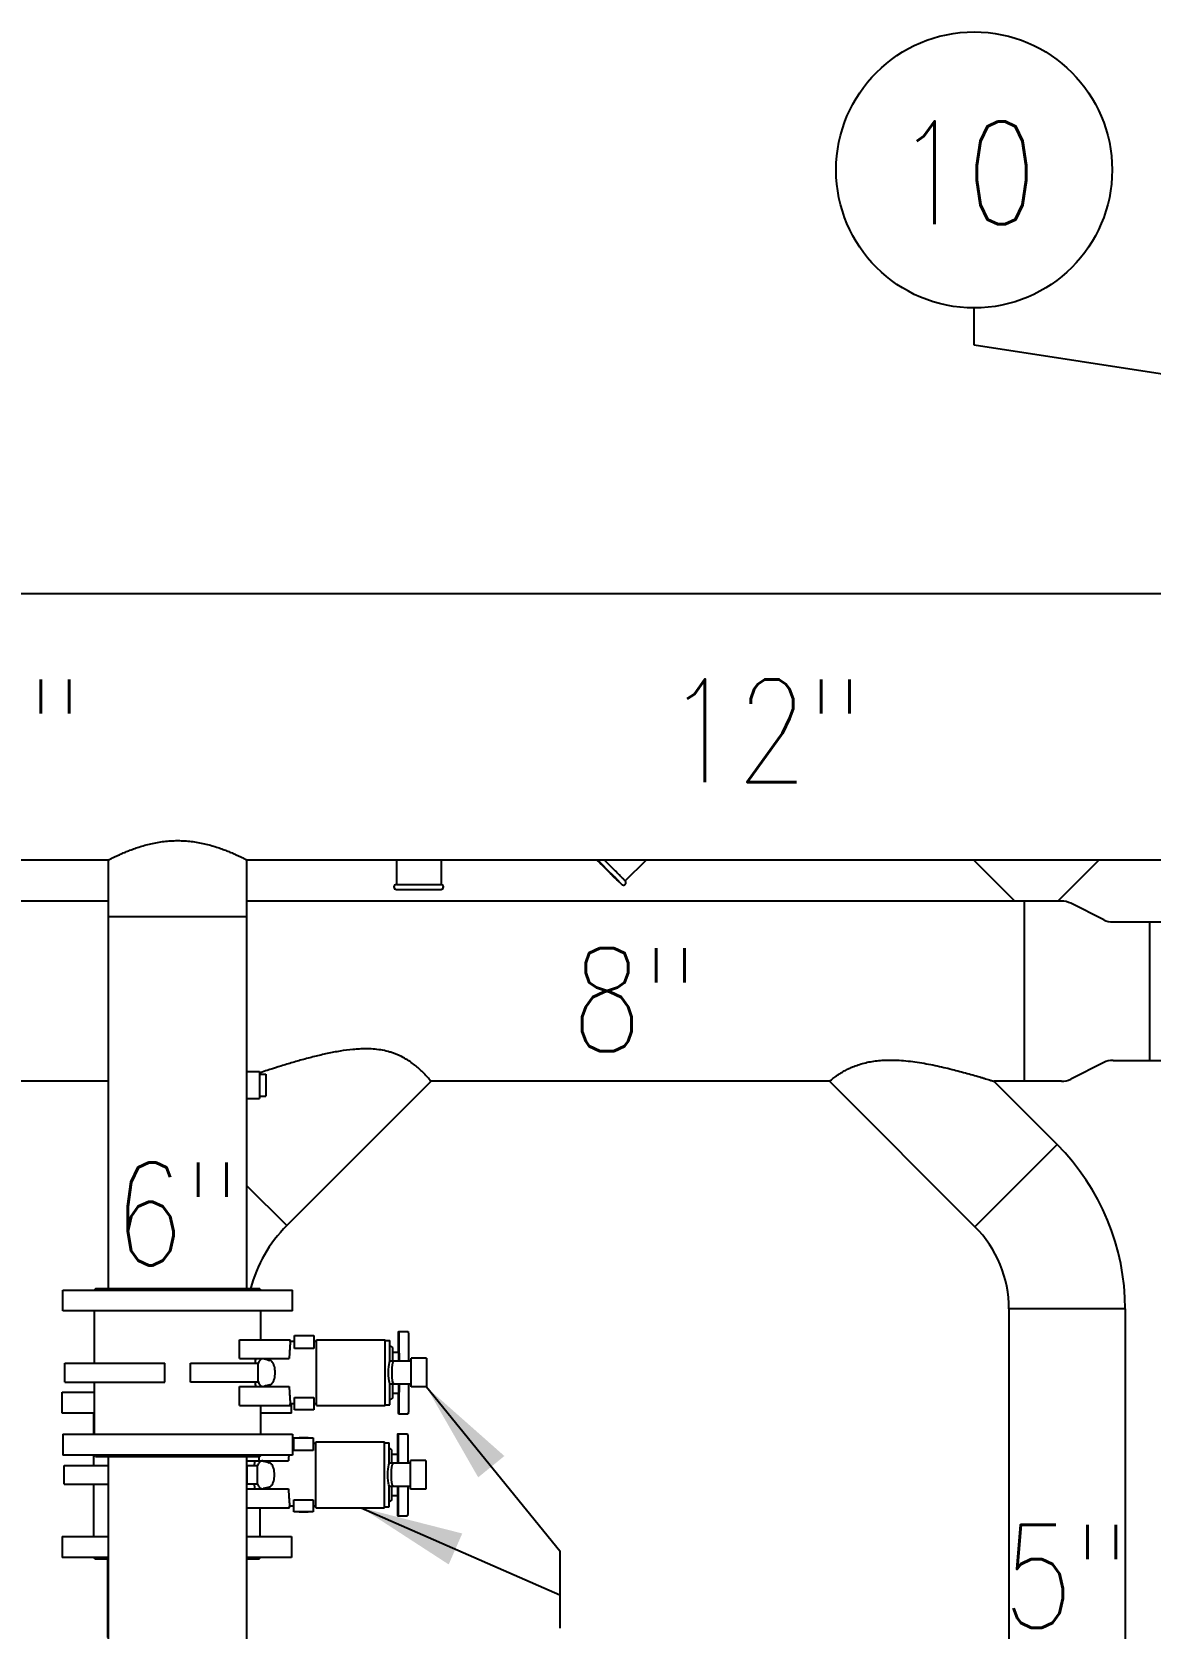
# Model space of a CAD drawing. Header units: millimetres. Extents: x -312439 to 477422, y -331570 to 212570.
# Drawn here: x 365239 to 366599, y 131198 to 133139 of the extents above; entities that cross this region are included whole.
import ezdxf

# ---------------------------------------------------------------- set-up
doc = ezdxf.new("R2010")
doc.units = ezdxf.units.MM
doc.layers.add('ARCONDTEXTO', color=4, linetype='Continuous')
doc.layers.add('TEXTO FORMATO', color=4, linetype='Continuous')
doc.styles.add('ROMAND', font='ROMAND.SHX')
doc.styles.add('ROMANS', font='romans.shx', dxfattribs={"height": 187.5})
doc.dimstyles.new('1-50 (MILIMETRO)', dxfattribs={"dimscale": 0, "dimtxt": 125, "dimasz": 125, "dimexe": 100, "dimexo": 100, "dimgap": 50, "dimtad": 0, "dimdec": 0, "dimzin": 0, "dimdsep": 46, "dimtxsty": 'ROMAND', "dimcen": -390, "dimclrd": 1, "dimclre": 1, "dimclrt": 3, "dimadec": 0, "dimazin": 0, "dimtfac": 1, "dimtdec": 0, "dimtix": 1, "dimtmove": 2, "dimatfit": 2, "dimfxl": 1, "dimtvp": 1, "dimtolj": 1, "dimtzin": 0, "dimarcsym": 0})

msp = doc.modelspace()

# ---------------------------------------------------------------- linework, layer by layer
at = {"color": 5, "linetype": 'Continuous', "extrusion": (0, 1, 0)}
for p, q in [((368263.806, 132455.377), (363388.056, 132455.377)), ((365331.879, 132131.577), (364679.815, 132131.577)), ((365331.879, 131610.267), (365331.879, 132131.577)), ((365500.179, 131610.267), (365500.179, 132131.577)), ((368263.806, 132131.577), (365500.179, 132131.577)), ((365682.003, 132131.577), (365682.003, 132101.838)), ((365736.346, 132131.577), (365736.346, 132101.838)), ((365960.408, 132106.227), (365985.757, 132131.577)), ((366384.144, 132131.577), (366434.071, 132081.649)), ((366486.44, 132081.649), (366536.368, 132131.577)), ((366536.368, 132131.577), (366486.44, 132081.649)), ((365682.003, 132101.838), (365736.346, 132101.838)), ((365682.003, 132095.866), (365736.346, 132095.866)), ((365682.003, 132095.866), (365682.003, 132095.655)), ((365682.003, 132095.655), (365736.346, 132095.655)), ((365736.346, 132095.866), (365736.346, 132095.655)), ((365956.036, 132101.855), (365956.185, 132102.004)), ((365331.879, 132081.649), (364679.815, 132081.649)), ((366490.823, 132081.649), (365500.179, 132081.649)), ((366446.019, 131862.549), (366446.019, 132081.649)), ((366542.256, 132058.93), (366502.182, 132078.967)), ((365331.879, 132062.841), (365500.179, 132062.841)), ((366553.615, 132056.249), (366736.262, 132056.249)), ((366598.419, 131887.949), (366598.419, 132056.249)), ((365500.179, 131874.313), (365515.503, 131874.313)), ((365515.503, 131874.313), (365515.503, 131841.413)), ((366542.256, 131885.267), (366502.182, 131865.23)), ((366553.615, 131887.949), (366736.262, 131887.949)), ((365331.879, 131862.549), (364903.859, 131862.549)), ((365515.503, 131871.313), (365523.167, 131871.313)), ((365724.223, 131862.549), (365548.623, 131686.949)), ((366208.724, 131862.549), (365724.223, 131862.549)), ((366385.69, 131685.583), (366208.724, 131862.549)), ((366485.604, 131785.498), (366408.553, 131862.549)), ((366490.823, 131862.549), (366408.553, 131862.549)), ((365500.179, 131841.413), (365515.503, 131841.413)), ((365515.503, 131844.413), (365523.167, 131844.413)), ((366385.69, 131685.583), (366485.604, 131785.498)), ((365548.623, 131686.949), (365500.179, 131735.393)), ((366568.376, 131585.669), (366427.076, 131585.669)), ((366427.076, 131585.669), (366427.076, 130806.944)), ((366568.376, 131585.669), (366568.376, 130806.944)), ((365331.879, 131160.267), (365331.879, 131406.267)), ((365500.179, 131160.267), (365500.179, 131406.267)), ((365331.029, 131185.917), (365331.029, 131281.917))]:
    msp.add_line(p, q, dxfattribs=at)
at = {"color": 5, "linetype": 'Continuous'}
msp.add_line((365523.167, 131871.313), (365523.167, 131844.413), dxfattribs=at)
at = {"color": 4, "linetype": 'Continuous', "extrusion": (0, 1, 0)}
for p, q in [((365276.529, 131608.667), (365555.529, 131608.667)), ((365276.529, 131583.267), (365276.529, 131608.667)), ((365316.129, 131610.267), (365314.529, 131608.667)), ((365515.929, 131610.267), (365316.129, 131610.267)), ((365515.929, 131610.267), (365517.529, 131608.667)), ((365555.529, 131583.267), (365555.529, 131608.667)), ((365555.529, 131583.267), (365276.529, 131583.267)), ((365315.029, 131519.767), (365315.029, 131583.267)), ((365517.029, 131548.267), (365517.029, 131583.267)), ((365491.281, 131548.267), (365553.029, 131548.267)), ((365491.281, 131525.267), (365491.281, 131548.267)), ((365553.029, 131546.267), (365553.029, 131548.267)), ((365558.287, 131546.267), (365553.029, 131546.267)), ((365558.287, 131537.754), (365558.287, 131553.379)), ((365558.287, 131553.379), (365581.724, 131553.379)), ((365564.45, 131553.535), (365575.511, 131553.535)), ((365581.724, 131553.379), (365581.724, 131537.754)), ((365585.029, 131546.267), (365581.724, 131546.267)), ((365585.029, 131468.267), (365585.029, 131548.267)), ((365585.029, 131548.267), (365668.456, 131548.267)), ((365668.456, 131468.267), (365668.456, 131548.267)), ((365668.456, 131547.329), (365673.925, 131547.329)), ((365673.925, 131521.725), (365673.925, 131547.329)), ((365684.824, 131558.267), (365696.488, 131558.267)), ((365491.281, 131525.267), (365551.668, 131525.267)), ((365581.724, 131537.754), (365558.287, 131537.754)), ((365677.516, 131538.825), (365673.925, 131541.267)), ((365677.516, 131522.267), (365677.516, 131538.825)), ((365677.516, 131533.267), (365684.824, 131533.267)), ((365684.824, 131522.267), (365684.824, 131533.267)), ((365718.524, 131525.767), (365700.014, 131525.767)), ((365700.014, 131490.767), (365700.014, 131525.767)), ((365718.524, 131525.767), (365718.524, 131490.767)), ((365278.7, 131519.767), (365400.475, 131519.767)), ((365278.7, 131496.767), (365278.7, 131519.767)), ((365400.475, 131496.767), (365400.475, 131519.767)), ((365431.584, 131519.767), (365513.937, 131519.767)), ((365431.584, 131496.767), (365431.584, 131519.767)), ((365513.937, 131496.767), (365513.937, 131519.767)), ((365700.014, 131522.267), (365674.447, 131522.267)), ((365700.014, 131522.593), (365696.906, 131522.593)), ((365278.7, 131496.767), (365400.475, 131496.767)), ((365315.029, 131433.267), (365315.029, 131496.767)), ((365513.937, 131496.767), (365431.584, 131496.767)), ((365491.281, 131468.267), (365491.281, 131491.267)), ((365491.281, 131491.267), (365551.668, 131491.267)), ((365673.925, 131469.204), (365673.925, 131494.808)), ((365700.014, 131494.267), (365674.447, 131494.267)), ((365677.516, 131477.708), (365677.516, 131494.267)), ((365684.824, 131483.267), (365684.824, 131494.267)), ((365700.014, 131493.94), (365696.906, 131493.94)), ((365718.524, 131490.767), (365700.014, 131490.767)), ((365275.679, 131484.317), (365315.029, 131484.317)), ((365275.679, 131458.917), (365275.679, 131484.317)), ((365315.029, 131485.667), (365313.679, 131484.317)), ((365491.281, 131468.267), (365553.029, 131468.267)), ((365517.029, 131433.267), (365517.029, 131468.267)), ((365558.287, 131470.267), (365553.029, 131470.267)), ((365553.029, 131468.267), (365553.029, 131470.267)), ((365554.679, 131458.917), (365554.679, 131470.267)), ((365558.287, 131463.154), (365558.287, 131477.87)), ((365558.287, 131477.87), (365581.724, 131477.87)), ((365581.724, 131477.87), (365581.724, 131463.154)), ((365585.029, 131470.267), (365581.724, 131470.267)), ((365585.029, 131468.267), (365668.456, 131468.267)), ((365668.456, 131469.204), (365673.925, 131469.204)), ((365677.516, 131477.708), (365673.925, 131475.267)), ((365677.516, 131483.267), (365684.824, 131483.267)), ((365315.029, 131458.917), (365275.679, 131458.917)), ((365314.179, 131433.267), (365314.179, 131458.917)), ((365554.679, 131458.917), (365517.029, 131458.917)), ((365581.724, 131463.154), (365558.287, 131463.154)), ((365575.511, 131462.998), (365564.45, 131462.998)), ((365684.824, 131458.267), (365696.488, 131458.267)), ((365276.529, 131433.267), (365555.529, 131433.267)), ((365276.529, 131433.267), (365276.529, 131407.867)), ((365555.529, 131433.267), (365555.529, 131407.867)), ((365557.437, 131413.404), (365557.437, 131429.029)), ((365557.437, 131429.029), (365580.874, 131429.029)), ((365563.6, 131429.185), (365574.661, 131429.185)), ((365580.874, 131429.029), (365580.874, 131413.404)), ((365683.974, 131433.917), (365695.638, 131433.917)), ((365557.437, 131421.917), (365555.529, 131421.917)), ((365580.874, 131413.404), (365557.437, 131413.404)), ((365584.179, 131421.917), (365580.874, 131421.917)), ((365584.179, 131343.917), (365584.179, 131423.917)), ((365584.179, 131423.917), (365667.606, 131423.917)), ((365667.606, 131343.917), (365667.606, 131423.917)), ((365667.606, 131422.979), (365673.075, 131422.979)), ((365673.075, 131397.375), (365673.075, 131422.979)), ((365676.666, 131414.475), (365673.075, 131416.917)), ((365676.666, 131397.917), (365676.666, 131414.475)), ((365676.666, 131408.917), (365683.974, 131408.917)), ((365683.974, 131397.917), (365683.974, 131408.917)), ((365555.529, 131407.867), (365276.529, 131407.867)), ((365277.85, 131395.417), (365331.879, 131395.417)), ((365277.85, 131372.417), (365277.85, 131395.417)), ((365314.179, 131395.417), (365314.179, 131407.867)), ((365316.129, 131406.267), (365314.529, 131407.867)), ((365316.129, 131406.267), (365515.929, 131406.267)), ((365331.888, 131372.417), (365331.888, 131395.417)), ((365500.179, 131400.917), (365550.818, 131400.917)), ((365500.179, 131395.417), (365513.087, 131395.417)), ((365500.673, 131372.417), (365500.673, 131395.417)), ((365513.087, 131372.417), (365513.087, 131395.417)), ((365514.954, 131400.917), (365514.954, 131406.267)), ((365515.929, 131406.267), (365517.529, 131407.867)), ((365699.164, 131397.917), (365673.597, 131397.917)), ((365699.164, 131398.243), (365696.056, 131398.243)), ((365717.674, 131401.417), (365699.164, 131401.417)), ((365699.164, 131366.417), (365699.164, 131401.417)), ((365717.674, 131401.417), (365717.674, 131366.417)), ((365277.85, 131372.417), (365331.879, 131372.417)), ((365314.179, 131308.917), (365314.179, 131372.417)), ((365513.087, 131372.417), (365500.179, 131372.417)), ((365673.075, 131344.854), (365673.075, 131370.458)), ((365699.164, 131369.917), (365673.597, 131369.917)), ((365676.666, 131353.358), (365676.666, 131369.917)), ((365683.974, 131358.917), (365683.974, 131369.917)), ((365699.164, 131369.59), (365696.056, 131369.59)), ((365500.179, 131366.917), (365550.818, 131366.917)), ((365557.437, 131338.804), (365557.437, 131353.52)), ((365557.437, 131353.52), (365580.874, 131353.52)), ((365580.874, 131353.52), (365580.874, 131338.804)), ((365676.666, 131353.358), (365673.075, 131350.917)), ((365676.666, 131358.917), (365683.974, 131358.917)), ((365717.674, 131366.417), (365699.164, 131366.417)), ((365500.179, 131343.917), (365552.179, 131343.917)), ((365516.179, 131308.917), (365516.179, 131343.917)), ((365557.437, 131345.917), (365552.179, 131345.917)), ((365552.179, 131343.917), (365552.179, 131345.917)), ((365580.874, 131338.804), (365557.437, 131338.804)), ((365574.661, 131338.648), (365563.6, 131338.648)), ((365584.179, 131345.917), (365580.874, 131345.917)), ((365584.179, 131343.917), (365667.606, 131343.917)), ((365667.606, 131344.854), (365673.075, 131344.854)), ((365683.974, 131333.917), (365695.638, 131333.917)), ((365275.679, 131308.917), (365331.879, 131308.917)), ((365275.679, 131308.917), (365275.679, 131283.517)), ((365500.179, 131308.917), (365554.679, 131308.917)), ((365554.679, 131308.917), (365554.679, 131283.517)), ((365331.879, 131283.517), (365275.679, 131283.517)), ((365315.279, 131281.917), (365313.679, 131283.517)), ((365315.279, 131281.917), (365331.879, 131281.917)), ((365554.679, 131283.517), (365500.179, 131283.517)), ((365500.179, 131281.917), (365515.079, 131281.917)), ((365515.079, 131281.917), (365516.679, 131283.517))]:
    msp.add_line(p, q, dxfattribs=at)
at = {"color": 5, "linetype": 'Continuous'}
for centre, radius, start, end in [((365682.003, 132098.852), 2.986, 90, 270), ((365736.346, 132098.852), 2.986, 270, 90), ((366490.823, 132056.249), 25.4, 63.434949, 90), ((366553.615, 132081.649), 25.4, 243.434949, 270), ((366553.615, 131862.549), 25.4, 90, 116.565051), ((366490.823, 131887.949), 25.4, 270, 296.565051), ((366285.776, 131585.669), 282.6, 0, 45), ((365667.629, 131567.943), 168.3, 135, 165.435166), ((366285.776, 131585.669), 141.3, 0, 45)]:
    msp.add_arc(centre, radius, start, end, dxfattribs=at)
at = {"color": 5, "linetype": 'Continuous', "extrusion": (6.20204e-22, -6.20204e-22, -1)}
msp.add_ellipse((365936.823, 132121.069), major_axis=(-14.991, 14.991), ratio=0.00002714, start_param=0.79407395, end_param=5.48916564, dxfattribs=at)
at = {"color": 5, "linetype": 'Continuous', "extrusion": (-1.20779e-21, 1.20779e-21, -1)}
for centre, start_param, end_param in [((365936.823, 132121.069), 0.99215858, 5.29108101), ((365936.971, 132121.218), 1.00139225, 3.14159265)]:
    msp.add_ellipse(centre, major_axis=(-19.213, 19.213), ratio=0.00002714, start_param=start_param, end_param=end_param, dxfattribs=at)
at = {"color": 4, "linetype": 'Continuous', "extrusion": (0, 0, -1)}
for centre, major_axis, start_param, end_param in [((365684.824, 131508.267), (0, -50), 2.0943951, 4.42859487), ((365696.488, 131508.267), (0, 50), 0, 1.28700222), ((365684.824, 131508.267), (0, -50), 4.99618309, 7.33038286), ((365696.488, 131508.267), (0, 50), 1.85459044, 3.14159265), ((365683.974, 131383.917), (0, -50), 2.0943951, 4.42859487), ((365695.638, 131383.917), (0, 50), 0, 1.28700222), ((365683.974, 131383.917), (0, -50), 4.99618309, 7.33038286), ((365695.638, 131383.917), (0, 50), 1.85459044, 3.14159265)]:
    msp.add_ellipse(centre, major_axis=major_axis, ratio=0.00871634, start_param=start_param, end_param=end_param, dxfattribs=at)
at = {"color": 4, "linetype": 'Continuous', "extrusion": (8.50415e-18, 1.71977e-38, -1)}
for centre, start_param, end_param in [((365244.541, 131508.267), 2.68573728, 2.74189531), ((365244.541, 131508.267), 3.54129, 3.59744803), ((365243.691, 131383.917), 2.68573728, 2.74189531), ((365243.691, 131383.917), 3.54129, 3.59744803)]:
    msp.add_ellipse(centre, major_axis=(-307.977, 0), ratio=0.12338598, start_param=start_param, end_param=end_param, dxfattribs=at)
at = {"color": 4, "linetype": 'Continuous', "extrusion": (-4.13693e-49, 3.37806e-33, -1)}
for centre, major_axis, start_param, end_param in [((365674.447, 131508.267), (0, 14), 3.14159265, 6.28318531), ((365678.808, 131508.267), (0, -14), 0, 3.14159265), ((365673.597, 131383.917), (0, 14), 3.14159265, 6.28318531), ((365677.958, 131383.917), (0, -14), 0, 3.14159265)]:
    msp.add_ellipse(centre, major_axis=major_axis, ratio=0.13557255, start_param=start_param, end_param=end_param, dxfattribs=at)
at = {"color": 5, "linetype": 'Continuous'}
for points, knots in [([(365331.879, 132131.577), (365331.879, 132131.577), (365332.01, 132131.644), (365332.546, 132131.922), (365332.952, 132132.132), (365334.042, 132132.691), (365334.727, 132133.04), (365336.368, 132133.865), (365337.323, 132134.341), (365339.488, 132135.4), (365340.697, 132135.984), (365343.345, 132137.233), (365344.783, 132137.898), (365347.854, 132139.281), (365349.487, 132139.997), (365352.905, 132141.448), (365354.69, 132142.182), (365358.369, 132143.636), (365360.329, 132144.382), (365364.466, 132145.878), (365366.642, 132146.627), (365371.183, 132148.091), (365373.548, 132148.806), (365378.434, 132150.165), (365380.955, 132150.808), (365386.116, 132151.989), (365388.759, 132152.526), (365394.125, 132153.465), (365396.849, 132153.867), (365402.329, 132154.514), (365405.087, 132154.759), (365410.584, 132155.084), (365413.324, 132155.164), (365416.029, 132155.164)], [388.89052014, 388.89052014, 388.89052014, 388.89052014, 396.97918614, 396.97918614, 405.06785213, 405.06785213, 413.15651813, 413.15651813, 421.24518412, 421.24518412, 429.33385012, 429.33385012, 437.42251611, 437.42251611, 445.51118211, 445.51118211, 453.5998481, 453.5998481, 461.71495378, 461.71495378, 469.83005946, 469.83005946, 477.94516514, 477.94516514, 486.06027081, 486.06027081, 494.17537649, 494.17537649, 502.29048217, 502.29048217, 510.40558784, 510.40558784, 518.52069352, 518.52069352, 518.52069352, 518.52069352]), ([(365416.029, 132155.164), (365418.735, 132155.164), (365421.475, 132155.084), (365426.972, 132154.759), (365429.73, 132154.514), (365435.21, 132153.867), (365437.934, 132153.465), (365443.3, 132152.526), (365445.943, 132151.989), (365451.104, 132150.808), (365453.625, 132150.165), (365458.511, 132148.806), (365460.876, 132148.091), (365465.417, 132146.627), (365467.593, 132145.878), (365471.73, 132144.382), (365473.69, 132143.636), (365477.369, 132142.182), (365479.154, 132141.448), (365482.572, 132139.997), (365484.205, 132139.281), (365487.276, 132137.898), (365488.714, 132137.233), (365491.362, 132135.984), (365492.571, 132135.4), (365494.736, 132134.341), (365495.691, 132133.865), (365497.332, 132133.04), (365498.017, 132132.691), (365499.107, 132132.132), (365499.513, 132131.922), (365500.049, 132131.644), (365500.179, 132131.577), (365500.179, 132131.577)], [0, 0, 0, 0, 8.11510568, 8.11510568, 16.23021135, 16.23021135, 24.34531703, 24.34531703, 32.46042271, 32.46042271, 40.57552839, 40.57552839, 48.69063406, 48.69063406, 56.80573974, 56.80573974, 64.92084542, 64.92084542, 73.00951141, 73.00951141, 81.09817741, 81.09817741, 89.1868434, 89.1868434, 97.2755094, 97.2755094, 105.36417539, 105.36417539, 113.45284139, 113.45284139, 121.54150739, 121.54150739, 129.63017338, 129.63017338, 129.63017338, 129.63017338]), ([(365956.185, 132102.004), (365956.186, 132102.003), (365956.187, 132102.002), (365956.19, 132101.999), (365956.189, 132102), (365956.2, 132101.989), (365956.202, 132101.987), (365956.207, 132101.982), (365956.209, 132101.98), (365956.214, 132101.976), (365956.218, 132101.972), (365956.227, 132101.963), (365956.232, 132101.958), (365956.248, 132101.942), (365956.26, 132101.932), (365956.288, 132101.906), (365956.304, 132101.892), (365956.369, 132101.834), (365956.419, 132101.793), (365956.626, 132101.633), (365956.793, 132101.528), (365957.255, 132101.299), (365957.567, 132101.203), (365958.197, 132101.115), (365958.522, 132101.121), (365959.146, 132101.236), (365959.452, 132101.344), (365960.009, 132101.649), (365960.265, 132101.849), (365960.698, 132102.313), (365960.878, 132102.583), (365961.143, 132103.16), (365961.229, 132103.473), (365961.299, 132104.104), (365961.283, 132104.428), (365961.15, 132105.049), (365961.033, 132105.352), (365960.793, 132105.761), (365960.702, 132105.891), (365960.578, 132106.042), (365960.553, 132106.071), (365960.508, 132106.122), (365960.488, 132106.143), (365960.462, 132106.171), (365960.455, 132106.179), (365960.444, 132106.19), (365960.439, 132106.195), (365960.433, 132106.202), (365960.43, 132106.204), (365960.424, 132106.211), (365960.422, 132106.213), (365960.418, 132106.217), (365960.416, 132106.218), (365960.412, 132106.223), (365960.411, 132106.224), (365960.405, 132106.229), (365960.401, 132106.233), (365960.378, 132106.257), (365960.345, 132106.289), (365960.178, 132106.457), (365959.96, 132106.675), (365959.343, 132107.292), (365958.945, 132107.69), (365957.981, 132108.654), (365957.411, 132109.224), (365956.124, 132110.512), (365955.4, 132111.235), (365953.827, 132112.808), (365952.971, 132113.664), (365951.158, 132115.477), (365950.195, 132116.441), (365948.196, 132118.44), (365947.153, 132119.482), (365945.027, 132121.608), (365943.936, 132122.699), (365941.746, 132124.89), (365940.638, 132125.997), (365938.448, 132128.188), (365937.357, 132129.279), (365935.879, 132130.757), (365935.467, 132131.169), (365935.059, 132131.577)], [89.36551809, 89.36551809, 89.36551809, 89.36551809, 89.52167941, 89.52167941, 89.74309138, 89.74309138, 89.78601553, 89.78601553, 89.80189986, 89.80189986, 89.82614128, 89.82614128, 89.85031597, 89.85031597, 89.89857632, 89.89857632, 89.96370887, 89.96370887, 90.15903917, 90.15903917, 90.74728835, 90.74728835, 91.70354892, 91.70354892, 92.65477, 92.65477, 93.60619809, 93.60619809, 94.5576193, 94.5576193, 95.50904077, 95.50904077, 96.46046223, 96.46046223, 97.41188366, 97.41188366, 98.36330446, 98.36330446, 98.83436755, 98.83436755, 98.95020951, 98.95020951, 99.03728007, 99.03728007, 99.07042925, 99.07042925, 99.09468649, 99.09468649, 99.11883648, 99.11883648, 99.16703356, 99.16703356, 99.23699053, 99.23699053, 99.4466665, 99.4466665, 100.07546615, 100.07546615, 101.96290754, 101.96290754, 106.69942621, 106.69942621, 111.36589465, 111.36589465, 116.02999676, 116.02999676, 120.69388158, 120.69388158, 125.3577106, 125.3577106, 130.02151903, 130.02151903, 134.68531821, 134.68531821, 139.34911285, 139.34911285, 144.01290532, 144.01290532, 148.67669715, 148.67669715, 150.49863517, 150.49863517, 150.49863517, 150.49863517]), ([(365644.624, 131901.956), (365642.073, 131901.956), (365639.509, 131901.887), (365634.362, 131901.627), (365631.779, 131901.436), (365624.006, 131900.707), (365618.794, 131900.013), (365608.352, 131898.318), (365603.123, 131897.318), (365592.698, 131895.102), (365587.503, 131893.886), (365577.203, 131891.315), (365572.102, 131889.959), (365562.061, 131887.173), (365557.122, 131885.743), (365547.475, 131882.864), (365542.767, 131881.416), (365533.657, 131878.553), (365529.255, 131877.138), (365522.231, 131874.845), (365519.333, 131873.888), (365516.141, 131872.825), (365515.822, 131872.718), (365515.503, 131872.612)], [0, 0, 0, 0, 7.65472201, 7.65472201, 15.30944403, 15.30944403, 30.61888806, 30.61888806, 45.92833209, 45.92833209, 61.23777611, 61.23777611, 76.54722014, 76.54722014, 91.85666417, 91.85666417, 107.1661082, 107.1661082, 122.47555223, 122.47555223, 132.7166679, 132.7166679, 133.85639435, 133.85639435, 133.85639435, 133.85639435]), ([(365724.223, 131862.549), (365724.223, 131862.549), (365724.142, 131862.645), (365723.806, 131863.044), (365723.55, 131863.346), (365722.855, 131864.159), (365722.415, 131864.669), (365721.349, 131865.888), (365720.722, 131866.596), (365719.279, 131868.191), (365718.463, 131869.077), (365716.643, 131870.999), (365715.639, 131872.034), (365713.45, 131874.213), (365712.265, 131875.357), (365709.724, 131877.706), (365708.368, 131878.91), (365705.315, 131881.484), (365703.545, 131882.898), (365699.703, 131885.74), (365697.63, 131887.167), (365693.19, 131889.936), (365690.823, 131891.278), (365687.072, 131893.158), (365685.788, 131893.762), (365683.161, 131894.916), (365681.817, 131895.466), (365679.077, 131896.503), (365677.678, 131896.991), (365674.832, 131897.9), (365673.384, 131898.321), (365668.984, 131899.478), (365665.972, 131900.105), (365659.881, 131901.077), (365656.802, 131901.42), (365650.669, 131901.86), (365647.616, 131901.956), (365644.624, 131901.956)], [511.77965077, 511.77965077, 511.77965077, 511.77965077, 519.71378628, 519.71378628, 527.6479218, 527.6479218, 535.58205732, 535.58205732, 543.51619284, 543.51619284, 551.45032836, 551.45032836, 559.38446388, 559.38446388, 567.3185994, 567.3185994, 575.25273491, 575.25273491, 584.2283893, 584.2283893, 593.20404368, 593.20404368, 602.17969807, 602.17969807, 606.66752526, 606.66752526, 611.15535245, 611.15535245, 615.64317965, 615.64317965, 620.13100684, 620.13100684, 629.10666122, 629.10666122, 638.08231561, 638.08231561, 647.05796999, 647.05796999, 647.05796999, 647.05796999]), ([(366208.724, 131862.549), (366208.724, 131862.549), (366208.804, 131862.616), (366209.135, 131862.892), (366209.387, 131863.102), (366210.071, 131863.664), (366210.503, 131864.016), (366211.552, 131864.856), (366212.168, 131865.342), (366213.584, 131866.433), (366214.384, 131867.037), (366216.163, 131868.338), (366217.143, 131869.036), (366219.271, 131870.494), (366220.419, 131871.254), (366222.868, 131872.802), (366224.168, 131873.589), (366227.149, 131875.301), (366228.905, 131876.251), (366232.677, 131878.135), (366234.694, 131879.067), (366238.965, 131880.856), (366241.219, 131881.712), (366245.925, 131883.295), (366248.377, 131884.023), (366253.422, 131885.313), (366256.022, 131885.878), (366261.313, 131886.831), (366264.004, 131887.219), (366269.412, 131887.821), (366272.129, 131888.036), (366277.521, 131888.313), (366280.195, 131888.374), (366286.331, 131888.374), (366289.908, 131888.263), (366297.136, 131887.843), (366300.787, 131887.533), (366311.784, 131886.354), (366319.176, 131885.233), (366333.725, 131882.589), (366340.882, 131881.067), (366354.598, 131877.882), (366361.157, 131876.219), (366370.201, 131873.814), (366373.256, 131872.981), (366379.321, 131871.291), (366382.331, 131870.434), (366388.093, 131868.764), (366390.845, 131867.952), (366394.632, 131866.821), (366395.837, 131866.458), (366398.112, 131865.77), (366399.182, 131865.445), (366401.353, 131864.781), (366402.501, 131864.429), (366404.055, 131863.949), (366404.546, 131863.797), (366405.457, 131863.514), (366405.877, 131863.384), (366406.632, 131863.149), (366406.968, 131863.044), (366407.546, 131862.864), (366407.788, 131862.788), (366408.174, 131862.668), (366408.318, 131862.623), (366408.507, 131862.563), (366408.553, 131862.549), (366408.553, 131862.549)], [115.7018316, 115.7018316, 115.7018316, 115.7018316, 122.31024771, 122.31024771, 128.91866383, 128.91866383, 135.52707994, 135.52707994, 142.13549605, 142.13549605, 148.74391217, 148.74391217, 155.35232828, 155.35232828, 161.96074439, 161.96074439, 168.5691605, 168.5691605, 176.42347334, 176.42347334, 184.27778618, 184.27778618, 192.13209902, 192.13209902, 199.98641185, 199.98641185, 207.84072469, 207.84072469, 215.69503753, 215.69503753, 223.54935036, 223.54935036, 231.4036632, 231.4036632, 241.95732012, 241.95732012, 252.51097705, 252.51097705, 273.61829089, 273.61829089, 294.72560474, 294.72560474, 315.83291859, 315.83291859, 326.13384608, 326.13384608, 336.43477358, 336.43477358, 346.73570108, 346.73570108, 351.88616482, 351.88616482, 357.03662857, 357.03662857, 363.16188211, 363.16188211, 366.22450888, 366.22450888, 369.28713565, 369.28713565, 372.34976242, 372.34976242, 375.41238919, 375.41238919, 378.47501596, 378.47501596, 381.53764273, 381.53764273, 381.53764273, 381.53764273])]:
    msp.add_open_spline(points, degree=3, knots=knots, dxfattribs=at)
at = {"color": 4, "linetype": 'Continuous'}
for points, knots in [([(365553.029, 131546.267), (365553.029, 131546.267), (365553.024, 131546.21), (365553.004, 131545.975), (365552.988, 131545.797), (365552.946, 131545.316), (365552.919, 131545.013), (365552.857, 131544.284), (365552.821, 131543.857), (365552.74, 131542.888), (365552.696, 131542.344), (365552.602, 131541.149), (365552.552, 131540.498), (365552.448, 131539.103), (365552.395, 131538.359), (365552.287, 131536.797), (365552.233, 131535.98), (365552.126, 131534.293), (365552.071, 131533.396), (365551.964, 131531.503), (365551.91, 131530.508), (365551.806, 131528.433), (365551.756, 131527.354), (365551.695, 131525.919), (365551.682, 131525.594), (365551.668, 131525.267)], [57.28921412, 57.28921412, 57.28921412, 57.28921412, 60.86978611, 60.86978611, 64.45035811, 64.45035811, 68.0309301, 68.0309301, 71.6115021, 71.6115021, 75.19207409, 75.19207409, 78.77264609, 78.77264609, 82.35321808, 82.35321808, 85.93379008, 85.93379008, 89.51436985, 89.51436985, 93.09494962, 93.09494962, 96.67552939, 96.67552939, 97.71231018, 97.71231018, 97.71231018, 97.71231018]), ([(365510.312, 131519.767), (365510.441, 131520.818), (365510.585, 131521.856), (365510.867, 131523.685), (365511, 131524.483), (365511.14, 131525.267)], [127.07979622, 127.07979622, 127.07979622, 127.07979622, 130.23356515, 130.23356515, 132.74469592, 132.74469592, 132.74469592, 132.74469592]), ([(365521.068, 131524.995), (365521.02, 131525.007), (365520.972, 131525.019), (365520.605, 131525.099), (365520.282, 131525.133), (365519.65, 131525.133), (365519.327, 131525.099), (365518.69, 131524.96), (365518.375, 131524.855), (365517.776, 131524.587), (365517.49, 131524.424), (365516.96, 131524.058), (365516.715, 131523.855), (365516.258, 131523.424), (365516.042, 131523.187), (365515.641, 131522.693), (365515.457, 131522.436), (365514.942, 131521.64), (365514.65, 131521.074), (365514.227, 131520.091), (365514.075, 131519.689), (365513.937, 131519.278)], [-21.26267195, -21.26267195, -21.26267195, -21.26267195, -21.11915379, -21.11915379, -20.17147234, -20.17147234, -19.22379089, -19.22379089, -18.27610943, -18.27610943, -17.32842798, -17.32842798, -16.38074653, -16.38074653, -15.35694987, -15.35694987, -14.33315322, -14.33315322, -12.2855599, -12.2855599, -10.93750643, -10.93750643, -10.93750643, -10.93750643]), ([(365528.242, 131493.479), (365528.422, 131493.532), (365528.599, 131493.595), (365529.073, 131493.792), (365529.362, 131493.946), (365529.902, 131494.291), (365530.153, 131494.483), (365530.823, 131495.068), (365531.204, 131495.499), (365531.884, 131496.425), (365532.181, 131496.921), (365532.711, 131497.962), (365532.943, 131498.508), (365533.351, 131499.64), (365533.528, 131500.225), (365533.986, 131502.024), (365534.196, 131503.278), (365534.467, 131505.792), (365534.527, 131507.053), (365534.527, 131509.48), (365534.467, 131510.741), (365534.196, 131513.255), (365533.986, 131514.509), (365533.528, 131516.308), (365533.351, 131516.893), (365532.943, 131518.025), (365532.711, 131518.571), (365532.181, 131519.612), (365531.884, 131520.108), (365531.204, 131521.034), (365530.823, 131521.465), (365530.153, 131522.05), (365529.902, 131522.242), (365529.362, 131522.587), (365529.073, 131522.741), (365528.599, 131522.939), (365528.422, 131523.001), (365528.242, 131523.054)], [19.61044159, 19.61044159, 19.61044159, 19.61044159, 20.1459077, 20.1459077, 21.07701959, 21.07701959, 22.00813148, 22.00813148, 23.82803603, 23.82803603, 25.64794057, 25.64794057, 27.46784512, 27.46784512, 29.28774966, 29.28774966, 32.92755875, 32.92755875, 36.56736784, 36.56736784, 40.20717692, 40.20717692, 43.84698601, 43.84698601, 45.66689056, 45.66689056, 47.4867951, 47.4867951, 49.30669965, 49.30669965, 51.12660419, 51.12660419, 52.05771608, 52.05771608, 52.98882797, 52.98882797, 53.52429409, 53.52429409, 53.52429409, 53.52429409]), ([(365511.14, 131491.267), (365511, 131492.05), (365510.867, 131492.848), (365510.585, 131494.677), (365510.441, 131495.715), (365510.312, 131496.767)], [98.77164859, 98.77164859, 98.77164859, 98.77164859, 101.28277937, 101.28277937, 104.4365483, 104.4365483, 104.4365483, 104.4365483]), ([(365513.937, 131497.256), (365514.075, 131496.844), (365514.227, 131496.442), (365514.65, 131495.459), (365514.942, 131494.893), (365515.457, 131494.097), (365515.641, 131493.84), (365516.042, 131493.346), (365516.258, 131493.109), (365516.715, 131492.678), (365516.96, 131492.475), (365517.49, 131492.109), (365517.776, 131491.946), (365518.375, 131491.678), (365518.69, 131491.573), (365519.327, 131491.434), (365519.65, 131491.4), (365520.282, 131491.4), (365520.605, 131491.434), (365520.972, 131491.514), (365521.02, 131491.526), (365521.068, 131491.538)], [10.93750643, 10.93750643, 10.93750643, 10.93750643, 12.2855599, 12.2855599, 14.33315322, 14.33315322, 15.35694987, 15.35694987, 16.38074653, 16.38074653, 17.32842798, 17.32842798, 18.27610943, 18.27610943, 19.22379089, 19.22379089, 20.17147234, 20.17147234, 21.11915379, 21.11915379, 21.26267195, 21.26267195, 21.26267195, 21.26267195]), ([(365551.668, 131491.267), (365551.682, 131490.939), (365551.695, 131490.614), (365551.756, 131489.179), (365551.806, 131488.1), (365551.91, 131486.025), (365551.964, 131485.03), (365552.071, 131483.137), (365552.126, 131482.24), (365552.233, 131480.553), (365552.287, 131479.736), (365552.395, 131478.174), (365552.448, 131477.43), (365552.552, 131476.035), (365552.602, 131475.384), (365552.696, 131474.189), (365552.74, 131473.645), (365552.821, 131472.676), (365552.857, 131472.249), (365552.919, 131471.52), (365552.946, 131471.217), (365552.988, 131470.736), (365553.004, 131470.558), (365553.024, 131470.323), (365553.029, 131470.267), (365553.029, 131470.267)], [131.44454629, 131.44454629, 131.44454629, 131.44454629, 132.48132708, 132.48132708, 136.06190685, 136.06190685, 139.64248662, 139.64248662, 143.22306639, 143.22306639, 146.80363838, 146.80363838, 150.38421038, 150.38421038, 153.96478237, 153.96478237, 157.54535437, 157.54535437, 161.12592636, 161.12592636, 164.70649836, 164.70649836, 168.28707035, 168.28707035, 171.86764235, 171.86764235, 171.86764235, 171.86764235]), ([(365509.462, 131395.417), (365509.591, 131396.468), (365509.735, 131397.506), (365510.017, 131399.335), (365510.15, 131400.133), (365510.29, 131400.917)], [127.07979622, 127.07979622, 127.07979622, 127.07979622, 130.23356515, 130.23356515, 132.74469592, 132.74469592, 132.74469592, 132.74469592]), ([(365520.218, 131400.645), (365520.17, 131400.657), (365520.122, 131400.669), (365519.755, 131400.749), (365519.432, 131400.783), (365518.8, 131400.783), (365518.477, 131400.749), (365517.84, 131400.61), (365517.525, 131400.505), (365516.926, 131400.237), (365516.64, 131400.074), (365516.11, 131399.708), (365515.865, 131399.505), (365515.408, 131399.074), (365515.192, 131398.837), (365514.791, 131398.343), (365514.607, 131398.086), (365514.092, 131397.29), (365513.8, 131396.724), (365513.377, 131395.741), (365513.225, 131395.339), (365513.087, 131394.928)], [-21.26267195, -21.26267195, -21.26267195, -21.26267195, -21.11915379, -21.11915379, -20.17147234, -20.17147234, -19.22379089, -19.22379089, -18.27610943, -18.27610943, -17.32842798, -17.32842798, -16.38074653, -16.38074653, -15.35694987, -15.35694987, -14.33315322, -14.33315322, -12.2855599, -12.2855599, -10.93750643, -10.93750643, -10.93750643, -10.93750643]), ([(365527.392, 131369.129), (365527.572, 131369.182), (365527.749, 131369.245), (365528.223, 131369.442), (365528.512, 131369.596), (365529.052, 131369.941), (365529.303, 131370.133), (365529.973, 131370.718), (365530.354, 131371.149), (365531.034, 131372.075), (365531.331, 131372.571), (365531.861, 131373.612), (365532.093, 131374.158), (365532.501, 131375.29), (365532.678, 131375.875), (365533.136, 131377.674), (365533.346, 131378.928), (365533.617, 131381.442), (365533.677, 131382.703), (365533.677, 131385.13), (365533.617, 131386.391), (365533.346, 131388.905), (365533.136, 131390.159), (365532.678, 131391.958), (365532.501, 131392.543), (365532.093, 131393.675), (365531.861, 131394.221), (365531.331, 131395.262), (365531.034, 131395.758), (365530.354, 131396.684), (365529.973, 131397.115), (365529.303, 131397.7), (365529.052, 131397.892), (365528.512, 131398.237), (365528.223, 131398.391), (365527.749, 131398.589), (365527.572, 131398.651), (365527.392, 131398.704)], [19.61044159, 19.61044159, 19.61044159, 19.61044159, 20.1459077, 20.1459077, 21.07701959, 21.07701959, 22.00813148, 22.00813148, 23.82803603, 23.82803603, 25.64794057, 25.64794057, 27.46784512, 27.46784512, 29.28774966, 29.28774966, 32.92755875, 32.92755875, 36.56736784, 36.56736784, 40.20717692, 40.20717692, 43.84698601, 43.84698601, 45.66689056, 45.66689056, 47.4867951, 47.4867951, 49.30669965, 49.30669965, 51.12660419, 51.12660419, 52.05771608, 52.05771608, 52.98882797, 52.98882797, 53.52429409, 53.52429409, 53.52429409, 53.52429409]), ([(365551.154, 131407.867), (365551.105, 131406.99), (365551.056, 131406.073), (365550.956, 131404.083), (365550.906, 131403.004), (365550.845, 131401.569), (365550.832, 131401.244), (365550.818, 131400.917)], [89.8071633, 89.8071633, 89.8071633, 89.8071633, 93.09494962, 93.09494962, 96.67552939, 96.67552939, 97.71231018, 97.71231018, 97.71231018, 97.71231018]), ([(365510.29, 131366.917), (365510.15, 131367.7), (365510.017, 131368.498), (365509.735, 131370.327), (365509.591, 131371.365), (365509.462, 131372.417)], [98.77164859, 98.77164859, 98.77164859, 98.77164859, 101.28277937, 101.28277937, 104.4365483, 104.4365483, 104.4365483, 104.4365483]), ([(365513.087, 131372.906), (365513.225, 131372.494), (365513.377, 131372.092), (365513.8, 131371.109), (365514.092, 131370.543), (365514.607, 131369.747), (365514.791, 131369.49), (365515.192, 131368.996), (365515.408, 131368.759), (365515.865, 131368.328), (365516.11, 131368.125), (365516.64, 131367.759), (365516.926, 131367.596), (365517.525, 131367.328), (365517.84, 131367.223), (365518.477, 131367.084), (365518.8, 131367.05), (365519.432, 131367.05), (365519.755, 131367.084), (365520.122, 131367.164), (365520.17, 131367.176), (365520.218, 131367.188)], [10.93750643, 10.93750643, 10.93750643, 10.93750643, 12.2855599, 12.2855599, 14.33315322, 14.33315322, 15.35694987, 15.35694987, 16.38074653, 16.38074653, 17.32842798, 17.32842798, 18.27610943, 18.27610943, 19.22379089, 19.22379089, 20.17147234, 20.17147234, 21.11915379, 21.11915379, 21.26267195, 21.26267195, 21.26267195, 21.26267195]), ([(365550.818, 131366.917), (365550.832, 131366.589), (365550.845, 131366.264), (365550.906, 131364.829), (365550.956, 131363.75), (365551.06, 131361.675), (365551.114, 131360.68), (365551.221, 131358.787), (365551.276, 131357.89), (365551.383, 131356.203), (365551.437, 131355.386), (365551.545, 131353.824), (365551.598, 131353.08), (365551.702, 131351.685), (365551.752, 131351.034), (365551.846, 131349.839), (365551.89, 131349.295), (365551.971, 131348.326), (365552.007, 131347.899), (365552.069, 131347.17), (365552.096, 131346.867), (365552.138, 131346.386), (365552.154, 131346.208), (365552.174, 131345.973), (365552.179, 131345.917), (365552.179, 131345.917)], [131.44454629, 131.44454629, 131.44454629, 131.44454629, 132.48132708, 132.48132708, 136.06190685, 136.06190685, 139.64248662, 139.64248662, 143.22306639, 143.22306639, 146.80363838, 146.80363838, 150.38421038, 150.38421038, 153.96478237, 153.96478237, 157.54535437, 157.54535437, 161.12592636, 161.12592636, 164.70649836, 164.70649836, 168.28707035, 168.28707035, 171.86764235, 171.86764235, 171.86764235, 171.86764235])]:
    msp.add_open_spline(points, degree=3, knots=knots, dxfattribs=at)
at = {"layer": 'TEXTO FORMATO', "color": 1}
msp.add_circle((366384.692, 132970.78), 167.835, dxfattribs=at)

# ---------------------------------------------------------------- texts
at = {"layer": 'ARCONDTEXTO', "color": 3, "linetype": 'Continuous', "lineweight": -3, "style": 'ROMANS', "width": 0.8}
msp.add_text('10', height=125, dxfattribs=at).set_placement((366289.373, 132904.714))
at = {"layer": 'ARCONDTEXTO', "linetype": 'Continuous', "lineweight": -3, "style": 'ROMANS', "width": 0.8}
for s, p in [('12"', (365061.174, 132226.31)), ('12"', (366010.157, 132226.31)), ('8"', (365895.221, 131899.306)), ('6"', (365338.168, 131638.67)), ('5"', (366419.864, 131198.018))]:
    msp.add_text(s, height=125, dxfattribs=at).set_placement(p)

# ---------------------------------------------------------------- leaders
at = {"layer": 'TEXTO FORMATO'}
for points in [[(366762.503, 132699.732), (366384.692, 132757.611), (366384.692, 132802.944)], [(365718.524, 131490.767), (365880.899, 131291.37), (365880.899, 131238.176)], [(365639.393, 131343.917), (365880.899, 131238.176), (365880.899, 131197.575)]]:
    msp.add_leader(points, dimstyle='1-50 (MILIMETRO)', override={"dimscale": 1}, dxfattribs=at)

doc.saveas('drawing.dxf')
